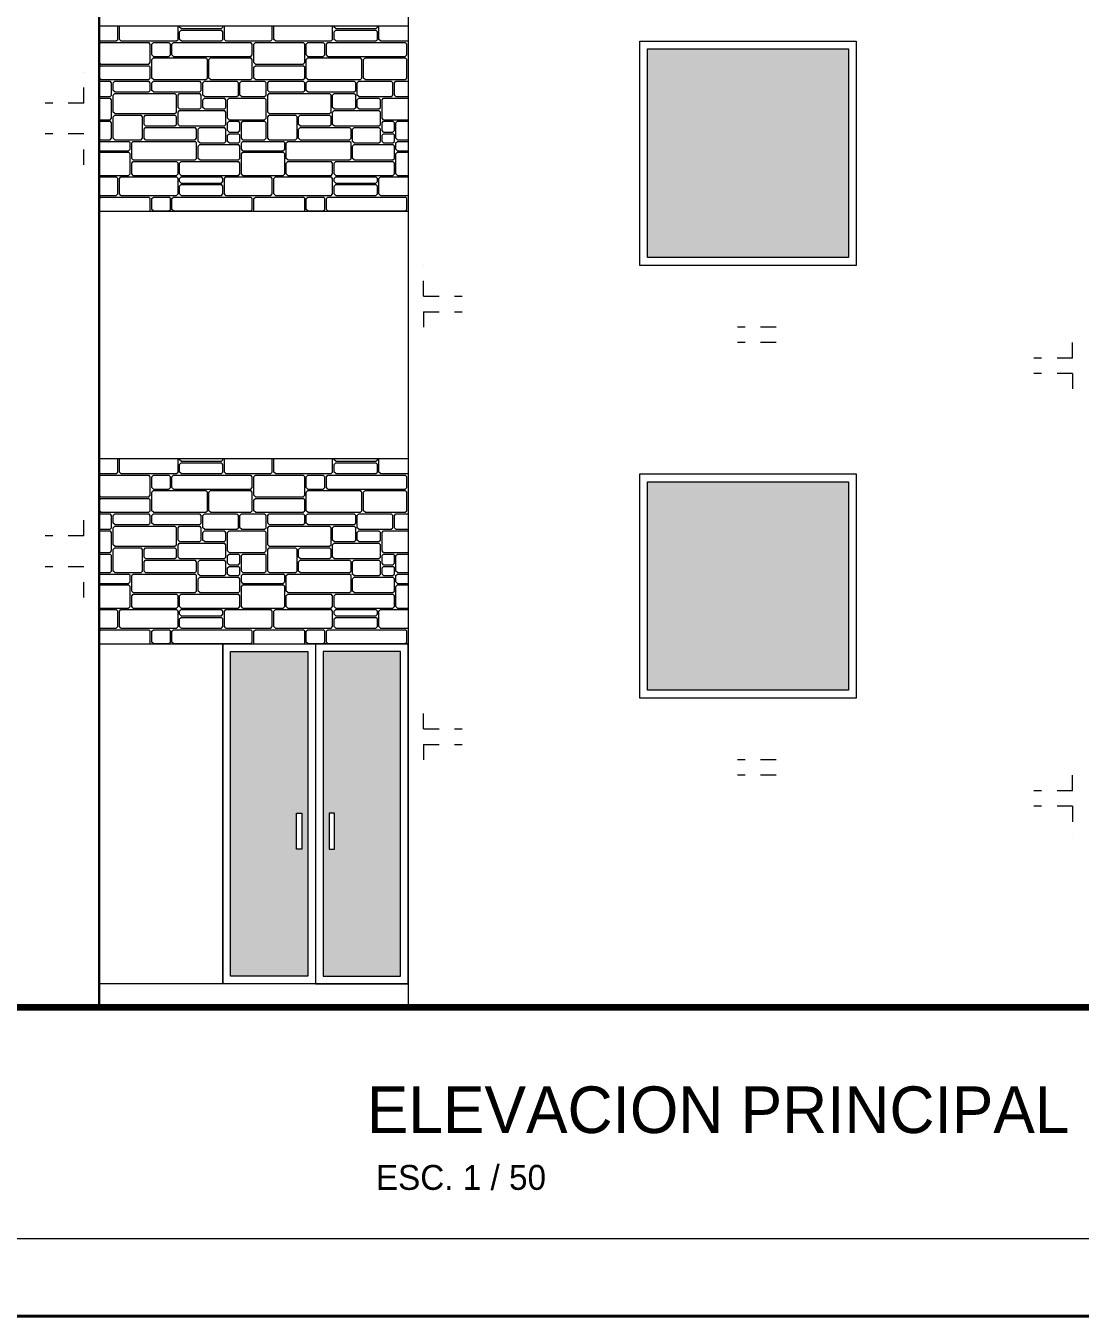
# Model space of a CAD drawing. Header units: inches. Extents: x 155.3 to 248.5, y 20.6 to 88.6.
# Drawn here: x 168.75 to 175.57, y 20.57 to 28.92 of the extents above; entities that cross this region are included whole.
import ezdxf

# ---------------------------------------------------------------- set-up
doc = ezdxf.new("R2010")
doc.units = ezdxf.units.IN
doc.header["$MEASUREMENT"] = 0
doc.linetypes.add('DASHED', pattern=[0.75, 0.5, -0.25])
for name, color, linetype in [('MURO', 7, 'Continuous'), ('TEXTOS PLANTA', 7, 'Continuous'), ('TEXTURAS', 251, 'Continuous')]:
    doc.layers.add(name, color=color, linetype=linetype)
doc.styles.add('TECNO', font='vinet.ttf', dxfattribs={"height": 0.8})

msp = doc.modelspace()

# ---------------------------------------------------------------- hatches: boundary and pattern name
at = {"layer": 'TEXTURAS', "lineweight": 0}
h = msp.add_hatch(dxfattribs=at)
h.set_pattern_fill('LIMESTN', color=252, scale=0.1, style=0, double=1, pattern_type=2)
h.set_pattern_definition([(0, (169.2344, 28.6695), (1, 1), [0.31, -0.69]), (0, (169.2344, 28.6595), (1, 1), [0.31, -0.69]), (0, (169.3244, 28.3495), (1, 1), [0.39, -0.61]), (0, (170.0644, 28.3095), (1, 1), [0.23, -0.77]), (0, (169.7444, 28.3695), (1, 1), [0.29, -0.71]), (0, (170.0644, 28.2195), (1, 1), [0.06, -0.94]), (0, (170.0644, 28.2295), (1, 1), [0.06, -0.94]), (0, (169.8744, 28.1495), (1, 1), [0.25, -0.75]), (0, (169.7544, 27.8895), (1, 1), [0.26, -0.74]), (0, (169.7544, 27.8995), (1, 1), [0.26, -0.74]), (0, (170.1544, 28.1095), (1, 1), [0.26, -0.74]), (0, (170.1544, 28.0995), (1, 1), [0.26, -0.74]), (0, (169.2344, 28.5695), (1, 1), [0.31, -0.03, 0.34, -0.03, 0.26, -0.03]), (0, (169.3244, 28.1795), (1, 1), [0.17, -0.03, 0.32, -0.31, 0.14, -0.03]), (0, (169.4444, 27.9495), (1, 1), [0.28, -0.03, 0.37, -0.03, 0.26, -0.03]), (0, (169.3644, 27.9395), (1, 1), [0.36, -0.03, 0.26, -0.03, 0.29, -0.03]), (0, (169.3644, 27.8195), (1, 1), [0.36, -0.03, 0.26, -0.03, 0.29, -0.03]), (0, (169.4444, 28.1695), (1, 1), [0.4, -0.31, 0.26, -0.03]), (0, (169.4444, 28.0395), (1, 1), [0.28, -0.03, 0.37, -0.32]), (0, (169.3244, 28.5595), (1, 1), [0.22, -0.03, 0.3, -0.45]), (0, (169.9044, 28.5595), (1, 1), [0.21, -0.03, 0.15, -0.61]), (0, (169.3244, 28.4895), (1, 1), [0.22, -0.03, 0.3, -0.45]), (0, (169.5744, 27.7195), (1, 1), [0.1, -0.03, 0.5, -0.37]), (0, (169.5744, 28.7095), (1, 1), [0.34, -0.03, 0.26, -0.37]), (0, (169.3244, 28.4795), (1, 1), [0.39, -0.03, 0.13, -0.45]), (0, (169.3244, 28.3395), (1, 1), [0.17, -0.03, 0.19, -0.61]), (0, (169.9044, 28.4595), (1, 1), [0.21, -0.03, 0.15, -0.61]), (0, (169.9044, 28.4495), (1, 1), [0.13, -0.03, 0.23, -0.61]), (0, (169.5244, 28.2695), (1, 1), [0.19, -0.03, 0.29, -0.49]), (0, (169.7444, 28.3795), (1, 1), [0.13, -0.03, 0.13, -0.71]), (0, (170.0644, 28.2995), (1, 1), [0.06, -0.03, 0.14, -0.77]), (0, (169.5244, 28.2595), (1, 1), [0.32, -0.03, 0.16, -0.49]), (0, (169.8744, 28.1595), (1, 1), [0.16, -0.03, 0.06, -0.75]), (0, (169.4444, 28.0495), (1, 1), [0.4, -0.03, 0.25, -0.32]), (0, (169.2344, 27.8095), (1, 1), [0.31, -0.03, 0.1, -0.03, 0.5, -0.03]), (90, (169.5644, 27.7295), (-1, 1), [0.07, -0.7, 0.05, -0.03, 0.12, -0.03]), (90, (169.3044, 28.1895), (-1, 1), [0.1, -0.03, 0.12, -0.03, 0.08, -0.64]), (90, (169.3144, 28.1895), (-1, 1), [0.14, -0.03, 0.11, -0.03, 0.05, -0.64]), (90, (170.0544, 28.1695), (-1, 1), [0.04, -0.03, 0.05, -0.03, 0.12, -0.73]), (90, (170.0444, 28.1695), (-1, 1), [0.08, -0.03, 0.08, -0.03, 0.05, -0.73]), (90, (169.7444, 27.8295), (-1, 1), [0.05, -0.03, 0.02, -0.03, 0.07, -0.8]), (90, (170.1444, 27.9595), (-1, 1), [0.13, -0.03, 0.04, -0.03, 0.1, -0.67]), (90, (169.6844, 27.7295), (-1, 1), [0.07, -0.93]), (90, (169.6944, 27.7295), (-1, 1), [0.07, -0.93]), (90, (169.2244, 28.5795), (-1, 1), [0.07, -0.03, 0.12, -0.78]), (90, (170.2144, 27.7295), (-1, 1), [0.07, -0.78, 0.12, -0.03]), (90, (169.8844, 28.3895), (-1, 1), [0.08, -0.03, 0.05, -0.84]), (90, (169.5144, 28.1895), (-1, 1), [0.06, -0.03, 0.05, -0.86]), (90, (169.7244, 28.2795), (-1, 1), [0.05, -0.03, 0.11, -0.81]), (90, (169.7344, 28.2795), (-1, 1), [0.08, -0.03, 0.08, -0.81]), (90, (169.8944, 28.3895), (-1, 1), [0.05, -0.03, 0.08, -0.84]), (90, (169.8644, 28.0595), (-1, 1), [0.08, -0.03, 0.08, -0.81]), (90, (169.8544, 28.0595), (-1, 1), [0.1, -0.03, 0.06, -0.81]), (90, (170.1344, 28.1695), (-1, 1), [0.04, -0.03, 0.05, -0.88]), (90, (169.4344, 27.9595), (-1, 1), [0.07, -0.03, 0.1, -0.8]), (90, (169.7344, 27.8295), (-1, 1), [0.1, -0.03, 0.07, -0.8]), (90, (170.1344, 27.9595), (-1, 1), [0.07, -0.03, 0.08, -0.82]), (90, (170.0244, 27.8295), (-1, 1), [0.05, -0.03, 0.02, -0.9]), (90, (169.4244, 27.9595), (-1, 1), [0.13, -0.03, 0.04, -0.8]), (90, (169.9244, 28.5795), (-1, 1), [0.12, -0.88]), (90, (169.9344, 28.5795), (-1, 1), [0.12, -0.88]), (90, (170.1344, 28.4695), (-1, 1), [0.08, -0.92]), (90, (169.5044, 28.1895), (-1, 1), [0.14, -0.86]), (90, (170.1244, 28.4695), (-1, 1), [0.08, -0.92]), (90, (169.3444, 27.8295), (-1, 1), [0.1, -0.9]), (90, (169.3544, 27.8295), (-1, 1), [0.1, -0.9]), (90, (170.0344, 27.8295), (-1, 1), [0.1, -0.9]), (90, (169.5544, 28.4995), (-1, 1), [0.05, -0.03, 0.07, -0.03, 0.12, -0.7]), (45, (169.5644, 27.7995), (0, 1), [0.01414, -1.40007]), (45, (169.6744, 27.7195), (0, 1), [0.01414, -1.40007]), (45, (169.6944, 27.7995), (0, 1), [0.01414, -1.40007]), (45, (170.2044, 27.7195), (0, 1), [0.01414, -1.40007]), (45, (169.2244, 27.7995), (0, 1), [0.01414, -1.40007]), (45, (169.5444, 28.6695), (0, 1), [0.01414, -1.40007]), (45, (169.5444, 28.5695), (0, 1), [0.01414, -1.40007]), (45, (169.5444, 28.4895), (0, 1), [0.01414, -1.40007]), (45, (169.2244, 28.6495), (0, 1), [0.01414, -1.40007]), (45, (169.9144, 28.5695), (0, 1), [0.01414, -1.40007]), (45, (170.2044, 28.5695), (0, 1), [0.01414, -1.40007]), (45, (169.5644, 28.6995), (0, 1), [0.01414, -1.40007]), (45, (169.9344, 28.6995), (0, 1), [0.01414, -1.40007]), (45, (169.3144, 28.5495), (0, 1), [0.01414, -1.40007]), (45, (169.3144, 28.4695), (0, 1), [0.01414, -1.40007]), (45, (169.7144, 28.3495), (0, 1), [0.01414, -1.40007]), (45, (169.7344, 28.4695), (0, 1), [0.01414, -1.40007]), (45, (169.8744, 28.3795), (0, 1), [0.01414, -1.40007]), (45, (169.5644, 28.5495), (0, 1), [0.01414, -1.40007]), (45, (169.8744, 28.4895), (0, 1), [0.01414, -1.40007]), (45, (169.8944, 28.5495), (0, 1), [0.01414, -1.40007]), (45, (170.1144, 28.4595), (0, 1), [0.01414, -1.40007]), (45, (169.3144, 28.3295), (0, 1), [0.01414, -1.40007]), (45, (169.4944, 28.1795), (0, 1), [0.01414, -1.40007]), (45, (170.1344, 28.5495), (0, 1), [0.01414, -1.40007]), (45, (169.2944, 28.4595), (0, 1), [0.01414, -1.40007]), (45, (170.0544, 28.4395), (0, 1), [0.01414, -1.40007]), (45, (169.8944, 28.4395), (0, 1), [0.01414, -1.40007]), (45, (170.0344, 28.3795), (0, 1), [0.01414, -1.40007]), (45, (169.7344, 28.3595), (0, 1), [0.01414, -1.40007]), (45, (170.0544, 28.2095), (0, 1), [0.01414, -1.40007]), (45, (170.0544, 28.2895), (0, 1), [0.01414, -1.40007]), (45, (170.1244, 28.2295), (0, 1), [0.01414, -1.40007]), (45, (170.1244, 28.1595), (0, 1), [0.01414, -1.40007]), (45, (170.0344, 28.2695), (0, 1), [0.01414, -1.40007]), (45, (169.8644, 28.2495), (0, 1), [0.01414, -1.40007]), (45, (169.5144, 28.2495), (0, 1), [0.01414, -1.40007]), (45, (169.8444, 28.1795), (0, 1), [0.01414, -1.40007]), (45, (169.2944, 28.3095), (0, 1), [0.01414, -1.40007]), (45, (169.2944, 28.1795), (0, 1), [0.01414, -1.40007]), (45, (169.5144, 28.3295), (0, 1), [0.01414, -1.40007]), (45, (169.7144, 28.2695), (0, 1), [0.01414, -1.40007]), (45, (170.0344, 28.1595), (0, 1), [0.01414, -1.40007]), (45, (169.8644, 28.1395), (0, 1), [0.01414, -1.40007]), (45, (170.1444, 28.2895), (0, 1), [0.01414, -1.40007]), (45, (169.4344, 28.1595), (0, 1), [0.01414, -1.40007]), (45, (169.8444, 28.0495), (0, 1), [0.01414, -1.40007]), (45, (170.1444, 28.1595), (0, 1), [0.01414, -1.40007]), (45, (170.1244, 28.0495), (0, 1), [0.01414, -1.40007]), (45, (169.7444, 27.9295), (0, 1), [0.01414, -1.40007]), (45, (170.0144, 27.8995), (0, 1), [0.01414, -1.40007]), (45, (169.7444, 27.8795), (0, 1), [0.01414, -1.40007]), (45, (170.0144, 27.8195), (0, 1), [0.01414, -1.40007]), (45, (169.4344, 28.0295), (0, 1), [0.01414, -1.40007]), (45, (169.7244, 27.9495), (0, 1), [0.01414, -1.40007]), (45, (169.7444, 28.0295), (0, 1), [0.01414, -1.40007]), (45, (170.1244, 27.9495), (0, 1), [0.01414, -1.40007]), (45, (169.4144, 27.9495), (0, 1), [0.01414, -1.40007]), (45, (169.4144, 28.1095), (0, 1), [0.01414, -1.40007]), (45, (169.3344, 27.8195), (0, 1), [0.01414, -1.40007]), (45, (169.7244, 27.8195), (0, 1), [0.01414, -1.40007]), (45, (169.3544, 27.9295), (0, 1), [0.01414, -1.40007]), (45, (170.0344, 27.9295), (0, 1), [0.01414, -1.40007]), (45, (170.1444, 28.0895), (0, 1), [0.01414, -1.40007]), (135, (169.5544, 27.7995), (-1, 0), [0.01414, -1.40007]), (135, (169.5744, 27.7195), (-1, 0), [0.01414, -1.40007]), (135, (169.6844, 27.7995), (-1, 0), [0.01414, -1.40007]), (135, (169.7044, 27.7195), (-1, 0), [0.01414, -1.40007]), (135, (170.2144, 27.7995), (-1, 0), [0.01414, -1.40007]), (135, (169.2344, 28.6695), (-1, 0), [0.01414, -1.40007]), (135, (169.5544, 28.6495), (-1, 0), [0.01414, -1.40007]), (135, (169.5544, 28.5495), (-1, 0), [0.01414, -1.40007]), (135, (169.5744, 28.5695), (-1, 0), [0.01414, -1.40007]), (135, (169.9244, 28.6995), (-1, 0), [0.01414, -1.40007]), (135, (170.2144, 28.6995), (-1, 0), [0.01414, -1.40007]), (135, (169.9444, 28.5695), (-1, 0), [0.01414, -1.40007]), (135, (169.2344, 28.5695), (-1, 0), [0.01414, -1.40007]), (135, (169.3244, 28.4895), (-1, 0), [0.01414, -1.40007]), (135, (169.3244, 28.3495), (-1, 0), [0.01414, -1.40007]), (135, (169.3244, 28.1795), (-1, 0), [0.01414, -1.40007]), (135, (169.7244, 28.4695), (-1, 0), [0.01414, -1.40007]), (135, (169.7444, 28.3795), (-1, 0), [0.01414, -1.40007]), (135, (169.8844, 28.4695), (-1, 0), [0.01414, -1.40007]), (135, (169.5744, 28.4895), (-1, 0), [0.01414, -1.40007]), (135, (169.8844, 28.5495), (-1, 0), [0.01414, -1.40007]), (135, (169.9044, 28.4595), (-1, 0), [0.01414, -1.40007]), (135, (170.1244, 28.5495), (-1, 0), [0.01414, -1.40007]), (135, (169.3044, 28.5495), (-1, 0), [0.01414, -1.40007]), (135, (169.5044, 28.3295), (-1, 0), [0.01414, -1.40007]), (135, (170.1444, 28.4595), (-1, 0), [0.01414, -1.40007]), (135, (169.9044, 28.3795), (-1, 0), [0.01414, -1.40007]), (135, (170.0444, 28.4395), (-1, 0), [0.01414, -1.40007]), (135, (170.1344, 28.2895), (-1, 0), [0.01414, -1.40007]), (135, (170.0644, 28.2295), (-1, 0), [0.01414, -1.40007]), (135, (170.1344, 28.2095), (-1, 0), [0.01414, -1.40007]), (135, (170.0644, 28.1595), (-1, 0), [0.01414, -1.40007]), (135, (169.3044, 28.4395), (-1, 0), [0.01414, -1.40007]), (135, (169.3044, 28.2895), (-1, 0), [0.01414, -1.40007]), (135, (169.7244, 28.3295), (-1, 0), [0.01414, -1.40007]), (135, (169.5244, 28.2695), (-1, 0), [0.01414, -1.40007]), (135, (169.7444, 28.2695), (-1, 0), [0.01414, -1.40007]), (135, (170.0444, 28.3595), (-1, 0), [0.01414, -1.40007]), (135, (170.0644, 28.3095), (-1, 0), [0.01414, -1.40007]), (135, (170.0444, 28.2495), (-1, 0), [0.01414, -1.40007]), (135, (169.8744, 28.1595), (-1, 0), [0.01414, -1.40007]), (135, (169.8544, 28.2495), (-1, 0), [0.01414, -1.40007]), (135, (169.5244, 28.1795), (-1, 0), [0.01414, -1.40007]), (135, (170.1544, 28.1795), (-1, 0), [0.01414, -1.40007]), (135, (169.8744, 28.0495), (-1, 0), [0.01414, -1.40007]), (135, (169.8544, 28.1595), (-1, 0), [0.01414, -1.40007]), (135, (169.4444, 28.0495), (-1, 0), [0.01414, -1.40007]), (135, (170.1344, 28.1395), (-1, 0), [0.01414, -1.40007]), (135, (170.0244, 27.9295), (-1, 0), [0.01414, -1.40007]), (135, (169.7544, 27.8995), (-1, 0), [0.01414, -1.40007]), (135, (170.0244, 27.8795), (-1, 0), [0.01414, -1.40007]), (135, (169.7544, 27.8195), (-1, 0), [0.01414, -1.40007]), (135, (169.4444, 27.9495), (-1, 0), [0.01414, -1.40007]), (135, (169.7344, 28.0295), (-1, 0), [0.01414, -1.40007]), (135, (169.7544, 27.9495), (-1, 0), [0.01414, -1.40007]), (135, (170.1344, 28.0295), (-1, 0), [0.01414, -1.40007]), (135, (169.4244, 28.1595), (-1, 0), [0.01414, -1.40007]), (135, (169.4244, 28.0895), (-1, 0), [0.01414, -1.40007]), (135, (169.3444, 27.9295), (-1, 0), [0.01414, -1.40007]), (135, (169.7344, 27.9295), (-1, 0), [0.01414, -1.40007]), (135, (169.3644, 27.8195), (-1, 0), [0.01414, -1.40007]), (135, (170.0444, 27.8195), (-1, 0), [0.01414, -1.40007]), (135, (170.1544, 28.1095), (-1, 0), [0.01414, -1.40007]), (135, (170.1544, 27.9495), (-1, 0), [0.01414, -1.40007])])
h.paths.add_polyline_path([(171.2244, 28.4182), (171.2244, 28.9182), (169.2244, 28.9182), (169.2244, 28.4182)])
h.paths.add_polyline_path([(171.2244, 28.2182), (171.2244, 28.4182), (169.2244, 28.4182), (169.2244, 28.2182)])
h.paths.add_polyline_path([(169.2244, 28.2182), (169.2244, 27.7195), (171.2244, 27.7195), (171.2244, 28.2182)])
h = msp.add_hatch(color=252, dxfattribs=at)
h.set_gradient(color1=(91, 91, 91), one_color=1, tint=1, name='CYLINDER')
h.paths.add_polyline_path([(174.0744, 28.7682), (172.7744, 28.7682), (172.7744, 27.4182), (174.0744, 27.4182)])
h = msp.add_hatch(dxfattribs=at)
h.set_pattern_fill('LIMESTN', color=252, scale=0.1, style=0, double=1, pattern_type=2)
h.set_pattern_definition([(0, (169.2344, 25.8695), (1, 1), [0.31, -0.69]), (0, (169.2344, 25.8595), (1, 1), [0.31, -0.69]), (0, (169.3244, 25.5495), (1, 1), [0.39, -0.61]), (0, (170.0644, 25.5095), (1, 1), [0.23, -0.77]), (0, (169.7444, 25.5695), (1, 1), [0.29, -0.71]), (0, (170.0644, 25.4195), (1, 1), [0.06, -0.94]), (0, (170.0644, 25.4295), (1, 1), [0.06, -0.94]), (0, (169.8744, 25.3495), (1, 1), [0.25, -0.75]), (0, (169.7544, 25.0895), (1, 1), [0.26, -0.74]), (0, (169.7544, 25.0995), (1, 1), [0.26, -0.74]), (0, (170.1544, 25.3095), (1, 1), [0.26, -0.74]), (0, (170.1544, 25.2995), (1, 1), [0.26, -0.74]), (0, (169.2344, 25.7695), (1, 1), [0.31, -0.03, 0.34, -0.03, 0.26, -0.03]), (0, (169.3244, 25.3795), (1, 1), [0.17, -0.03, 0.32, -0.31, 0.14, -0.03]), (0, (169.4444, 25.1495), (1, 1), [0.28, -0.03, 0.37, -0.03, 0.26, -0.03]), (0, (169.3644, 25.1395), (1, 1), [0.36, -0.03, 0.26, -0.03, 0.29, -0.03]), (0, (169.3644, 25.0195), (1, 1), [0.36, -0.03, 0.26, -0.03, 0.29, -0.03]), (0, (169.4444, 25.3695), (1, 1), [0.4, -0.31, 0.26, -0.03]), (0, (169.4444, 25.2395), (1, 1), [0.28, -0.03, 0.37, -0.32]), (0, (169.3244, 25.7595), (1, 1), [0.22, -0.03, 0.3, -0.45]), (0, (169.9044, 25.7595), (1, 1), [0.21, -0.03, 0.15, -0.61]), (0, (169.3244, 25.6895), (1, 1), [0.22, -0.03, 0.3, -0.45]), (0, (169.5744, 24.9195), (1, 1), [0.1, -0.03, 0.5, -0.37]), (0, (169.5744, 25.9095), (1, 1), [0.34, -0.03, 0.26, -0.37]), (0, (169.3244, 25.6795), (1, 1), [0.39, -0.03, 0.13, -0.45]), (0, (169.3244, 25.5395), (1, 1), [0.17, -0.03, 0.19, -0.61]), (0, (169.9044, 25.6595), (1, 1), [0.21, -0.03, 0.15, -0.61]), (0, (169.9044, 25.6495), (1, 1), [0.13, -0.03, 0.23, -0.61]), (0, (169.5244, 25.4695), (1, 1), [0.19, -0.03, 0.29, -0.49]), (0, (169.7444, 25.5795), (1, 1), [0.13, -0.03, 0.13, -0.71]), (0, (170.0644, 25.4995), (1, 1), [0.06, -0.03, 0.14, -0.77]), (0, (169.5244, 25.4595), (1, 1), [0.32, -0.03, 0.16, -0.49]), (0, (169.8744, 25.3595), (1, 1), [0.16, -0.03, 0.06, -0.75]), (0, (169.4444, 25.2495), (1, 1), [0.4, -0.03, 0.25, -0.32]), (0, (169.2344, 25.0095), (1, 1), [0.31, -0.03, 0.1, -0.03, 0.5, -0.03]), (90, (169.5644, 24.9295), (-1, 1), [0.07, -0.7, 0.05, -0.03, 0.12, -0.03]), (90, (169.3044, 25.3895), (-1, 1), [0.1, -0.03, 0.12, -0.03, 0.08, -0.64]), (90, (169.3144, 25.3895), (-1, 1), [0.14, -0.03, 0.11, -0.03, 0.05, -0.64]), (90, (170.0544, 25.3695), (-1, 1), [0.04, -0.03, 0.05, -0.03, 0.12, -0.73]), (90, (170.0444, 25.3695), (-1, 1), [0.08, -0.03, 0.08, -0.03, 0.05, -0.73]), (90, (169.7444, 25.0295), (-1, 1), [0.05, -0.03, 0.02, -0.03, 0.07, -0.8]), (90, (170.1444, 25.1595), (-1, 1), [0.13, -0.03, 0.04, -0.03, 0.1, -0.67]), (90, (169.6844, 24.9295), (-1, 1), [0.07, -0.93]), (90, (169.6944, 24.9295), (-1, 1), [0.07, -0.93]), (90, (169.2244, 25.7795), (-1, 1), [0.07, -0.03, 0.12, -0.78]), (90, (170.2144, 24.9295), (-1, 1), [0.07, -0.78, 0.12, -0.03]), (90, (169.8844, 25.5895), (-1, 1), [0.08, -0.03, 0.05, -0.84]), (90, (169.5144, 25.3895), (-1, 1), [0.06, -0.03, 0.05, -0.86]), (90, (169.7244, 25.4795), (-1, 1), [0.05, -0.03, 0.11, -0.81]), (90, (169.7344, 25.4795), (-1, 1), [0.08, -0.03, 0.08, -0.81]), (90, (169.8944, 25.5895), (-1, 1), [0.05, -0.03, 0.08, -0.84]), (90, (169.8644, 25.2595), (-1, 1), [0.08, -0.03, 0.08, -0.81]), (90, (169.8544, 25.2595), (-1, 1), [0.1, -0.03, 0.06, -0.81]), (90, (170.1344, 25.3695), (-1, 1), [0.04, -0.03, 0.05, -0.88]), (90, (169.4344, 25.1595), (-1, 1), [0.07, -0.03, 0.1, -0.8]), (90, (169.7344, 25.0295), (-1, 1), [0.1, -0.03, 0.07, -0.8]), (90, (170.1344, 25.1595), (-1, 1), [0.07, -0.03, 0.08, -0.82]), (90, (170.0244, 25.0295), (-1, 1), [0.05, -0.03, 0.02, -0.9]), (90, (169.4244, 25.1595), (-1, 1), [0.13, -0.03, 0.04, -0.8]), (90, (169.9244, 25.7795), (-1, 1), [0.12, -0.88]), (90, (169.9344, 25.7795), (-1, 1), [0.12, -0.88]), (90, (170.1344, 25.6695), (-1, 1), [0.08, -0.92]), (90, (169.5044, 25.3895), (-1, 1), [0.14, -0.86]), (90, (170.1244, 25.6695), (-1, 1), [0.08, -0.92]), (90, (169.3444, 25.0295), (-1, 1), [0.1, -0.9]), (90, (169.3544, 25.0295), (-1, 1), [0.1, -0.9]), (90, (170.0344, 25.0295), (-1, 1), [0.1, -0.9]), (90, (169.5544, 25.6995), (-1, 1), [0.05, -0.03, 0.07, -0.03, 0.12, -0.7]), (45, (169.5644, 24.9995), (0, 1), [0.01414, -1.40007]), (45, (169.6744, 24.9195), (0, 1), [0.01414, -1.40007]), (45, (169.6944, 24.9995), (0, 1), [0.01414, -1.40007]), (45, (170.2044, 24.9195), (0, 1), [0.01414, -1.40007]), (45, (169.2244, 24.9995), (0, 1), [0.01414, -1.40007]), (45, (169.5444, 25.8695), (0, 1), [0.01414, -1.40007]), (45, (169.5444, 25.7695), (0, 1), [0.01414, -1.40007]), (45, (169.5444, 25.6895), (0, 1), [0.01414, -1.40007]), (45, (169.2244, 25.8495), (0, 1), [0.01414, -1.40007]), (45, (169.9144, 25.7695), (0, 1), [0.01414, -1.40007]), (45, (170.2044, 25.7695), (0, 1), [0.01414, -1.40007]), (45, (169.5644, 25.8995), (0, 1), [0.01414, -1.40007]), (45, (169.9344, 25.8995), (0, 1), [0.01414, -1.40007]), (45, (169.3144, 25.7495), (0, 1), [0.01414, -1.40007]), (45, (169.3144, 25.6695), (0, 1), [0.01414, -1.40007]), (45, (169.7144, 25.5495), (0, 1), [0.01414, -1.40007]), (45, (169.7344, 25.6695), (0, 1), [0.01414, -1.40007]), (45, (169.8744, 25.5795), (0, 1), [0.01414, -1.40007]), (45, (169.5644, 25.7495), (0, 1), [0.01414, -1.40007]), (45, (169.8744, 25.6895), (0, 1), [0.01414, -1.40007]), (45, (169.8944, 25.7495), (0, 1), [0.01414, -1.40007]), (45, (170.1144, 25.6595), (0, 1), [0.01414, -1.40007]), (45, (169.3144, 25.5295), (0, 1), [0.01414, -1.40007]), (45, (169.4944, 25.3795), (0, 1), [0.01414, -1.40007]), (45, (170.1344, 25.7495), (0, 1), [0.01414, -1.40007]), (45, (169.2944, 25.6595), (0, 1), [0.01414, -1.40007]), (45, (170.0544, 25.6395), (0, 1), [0.01414, -1.40007]), (45, (169.8944, 25.6395), (0, 1), [0.01414, -1.40007]), (45, (170.0344, 25.5795), (0, 1), [0.01414, -1.40007]), (45, (169.7344, 25.5595), (0, 1), [0.01414, -1.40007]), (45, (170.0544, 25.4095), (0, 1), [0.01414, -1.40007]), (45, (170.0544, 25.4895), (0, 1), [0.01414, -1.40007]), (45, (170.1244, 25.4295), (0, 1), [0.01414, -1.40007]), (45, (170.1244, 25.3595), (0, 1), [0.01414, -1.40007]), (45, (170.0344, 25.4695), (0, 1), [0.01414, -1.40007]), (45, (169.8644, 25.4495), (0, 1), [0.01414, -1.40007]), (45, (169.5144, 25.4495), (0, 1), [0.01414, -1.40007]), (45, (169.8444, 25.3795), (0, 1), [0.01414, -1.40007]), (45, (169.2944, 25.5095), (0, 1), [0.01414, -1.40007]), (45, (169.2944, 25.3795), (0, 1), [0.01414, -1.40007]), (45, (169.5144, 25.5295), (0, 1), [0.01414, -1.40007]), (45, (169.7144, 25.4695), (0, 1), [0.01414, -1.40007]), (45, (170.0344, 25.3595), (0, 1), [0.01414, -1.40007]), (45, (169.8644, 25.3395), (0, 1), [0.01414, -1.40007]), (45, (170.1444, 25.4895), (0, 1), [0.01414, -1.40007]), (45, (169.4344, 25.3595), (0, 1), [0.01414, -1.40007]), (45, (169.8444, 25.2495), (0, 1), [0.01414, -1.40007]), (45, (170.1444, 25.3595), (0, 1), [0.01414, -1.40007]), (45, (170.1244, 25.2495), (0, 1), [0.01414, -1.40007]), (45, (169.7444, 25.1295), (0, 1), [0.01414, -1.40007]), (45, (170.0144, 25.0995), (0, 1), [0.01414, -1.40007]), (45, (169.7444, 25.0795), (0, 1), [0.01414, -1.40007]), (45, (170.0144, 25.0195), (0, 1), [0.01414, -1.40007]), (45, (169.4344, 25.2295), (0, 1), [0.01414, -1.40007]), (45, (169.7244, 25.1495), (0, 1), [0.01414, -1.40007]), (45, (169.7444, 25.2295), (0, 1), [0.01414, -1.40007]), (45, (170.1244, 25.1495), (0, 1), [0.01414, -1.40007]), (45, (169.4144, 25.1495), (0, 1), [0.01414, -1.40007]), (45, (169.4144, 25.3095), (0, 1), [0.01414, -1.40007]), (45, (169.3344, 25.0195), (0, 1), [0.01414, -1.40007]), (45, (169.7244, 25.0195), (0, 1), [0.01414, -1.40007]), (45, (169.3544, 25.1295), (0, 1), [0.01414, -1.40007]), (45, (170.0344, 25.1295), (0, 1), [0.01414, -1.40007]), (45, (170.1444, 25.2895), (0, 1), [0.01414, -1.40007]), (135, (169.5544, 24.9995), (-1, 0), [0.01414, -1.40007]), (135, (169.5744, 24.9195), (-1, 0), [0.01414, -1.40007]), (135, (169.6844, 24.9995), (-1, 0), [0.01414, -1.40007]), (135, (169.7044, 24.9195), (-1, 0), [0.01414, -1.40007]), (135, (170.2144, 24.9995), (-1, 0), [0.01414, -1.40007]), (135, (169.2344, 25.8695), (-1, 0), [0.01414, -1.40007]), (135, (169.5544, 25.8495), (-1, 0), [0.01414, -1.40007]), (135, (169.5544, 25.7495), (-1, 0), [0.01414, -1.40007]), (135, (169.5744, 25.7695), (-1, 0), [0.01414, -1.40007]), (135, (169.9244, 25.8995), (-1, 0), [0.01414, -1.40007]), (135, (170.2144, 25.8995), (-1, 0), [0.01414, -1.40007]), (135, (169.9444, 25.7695), (-1, 0), [0.01414, -1.40007]), (135, (169.2344, 25.7695), (-1, 0), [0.01414, -1.40007]), (135, (169.3244, 25.6895), (-1, 0), [0.01414, -1.40007]), (135, (169.3244, 25.5495), (-1, 0), [0.01414, -1.40007]), (135, (169.3244, 25.3795), (-1, 0), [0.01414, -1.40007]), (135, (169.7244, 25.6695), (-1, 0), [0.01414, -1.40007]), (135, (169.7444, 25.5795), (-1, 0), [0.01414, -1.40007]), (135, (169.8844, 25.6695), (-1, 0), [0.01414, -1.40007]), (135, (169.5744, 25.6895), (-1, 0), [0.01414, -1.40007]), (135, (169.8844, 25.7495), (-1, 0), [0.01414, -1.40007]), (135, (169.9044, 25.6595), (-1, 0), [0.01414, -1.40007]), (135, (170.1244, 25.7495), (-1, 0), [0.01414, -1.40007]), (135, (169.3044, 25.7495), (-1, 0), [0.01414, -1.40007]), (135, (169.5044, 25.5295), (-1, 0), [0.01414, -1.40007]), (135, (170.1444, 25.6595), (-1, 0), [0.01414, -1.40007]), (135, (169.9044, 25.5795), (-1, 0), [0.01414, -1.40007]), (135, (170.0444, 25.6395), (-1, 0), [0.01414, -1.40007]), (135, (170.1344, 25.4895), (-1, 0), [0.01414, -1.40007]), (135, (170.0644, 25.4295), (-1, 0), [0.01414, -1.40007]), (135, (170.1344, 25.4095), (-1, 0), [0.01414, -1.40007]), (135, (170.0644, 25.3595), (-1, 0), [0.01414, -1.40007]), (135, (169.3044, 25.6395), (-1, 0), [0.01414, -1.40007]), (135, (169.3044, 25.4895), (-1, 0), [0.01414, -1.40007]), (135, (169.7244, 25.5295), (-1, 0), [0.01414, -1.40007]), (135, (169.5244, 25.4695), (-1, 0), [0.01414, -1.40007]), (135, (169.7444, 25.4695), (-1, 0), [0.01414, -1.40007]), (135, (170.0444, 25.5595), (-1, 0), [0.01414, -1.40007]), (135, (170.0644, 25.5095), (-1, 0), [0.01414, -1.40007]), (135, (170.0444, 25.4495), (-1, 0), [0.01414, -1.40007]), (135, (169.8744, 25.3595), (-1, 0), [0.01414, -1.40007]), (135, (169.8544, 25.4495), (-1, 0), [0.01414, -1.40007]), (135, (169.5244, 25.3795), (-1, 0), [0.01414, -1.40007]), (135, (170.1544, 25.3795), (-1, 0), [0.01414, -1.40007]), (135, (169.8744, 25.2495), (-1, 0), [0.01414, -1.40007]), (135, (169.8544, 25.3595), (-1, 0), [0.01414, -1.40007]), (135, (169.4444, 25.2495), (-1, 0), [0.01414, -1.40007]), (135, (170.1344, 25.3395), (-1, 0), [0.01414, -1.40007]), (135, (170.0244, 25.1295), (-1, 0), [0.01414, -1.40007]), (135, (169.7544, 25.0995), (-1, 0), [0.01414, -1.40007]), (135, (170.0244, 25.0795), (-1, 0), [0.01414, -1.40007]), (135, (169.7544, 25.0195), (-1, 0), [0.01414, -1.40007]), (135, (169.4444, 25.1495), (-1, 0), [0.01414, -1.40007]), (135, (169.7344, 25.2295), (-1, 0), [0.01414, -1.40007]), (135, (169.7544, 25.1495), (-1, 0), [0.01414, -1.40007]), (135, (170.1344, 25.2295), (-1, 0), [0.01414, -1.40007]), (135, (169.4244, 25.3595), (-1, 0), [0.01414, -1.40007]), (135, (169.4244, 25.2895), (-1, 0), [0.01414, -1.40007]), (135, (169.3444, 25.1295), (-1, 0), [0.01414, -1.40007]), (135, (169.7344, 25.1295), (-1, 0), [0.01414, -1.40007]), (135, (169.3644, 25.0195), (-1, 0), [0.01414, -1.40007]), (135, (170.0444, 25.0195), (-1, 0), [0.01414, -1.40007]), (135, (170.1544, 25.3095), (-1, 0), [0.01414, -1.40007]), (135, (170.1544, 25.1495), (-1, 0), [0.01414, -1.40007])])
h.paths.add_polyline_path([(171.2244, 25.6182), (171.2244, 26.1182), (169.2244, 26.1182), (169.2244, 25.6182)])
h.paths.add_polyline_path([(171.2244, 25.4182), (171.2244, 25.6182), (169.2244, 25.6182), (169.2244, 25.4182)])
h.paths.add_polyline_path([(169.2244, 25.4182), (169.2244, 24.9195), (171.2244, 24.9195), (171.2244, 25.4182)])
h = msp.add_hatch(color=252, dxfattribs=at)
h.set_gradient(color1=(91, 91, 91), one_color=1, tint=1, name='CYLINDER')
h.paths.add_polyline_path([(174.0744, 25.9682), (172.7744, 25.9682), (172.7744, 24.6182), (174.0744, 24.6182)])
h = msp.add_hatch(dxfattribs=at)
h.set_pattern_fill('AR-SAND', color=252, scale=0.025, style=0, double=1)
h.set_pattern_definition([(37.5, (260.27919, 32.403146), (-0.001574834, 0.048170594), [0, -0.038, 0, -0.0425, 0, -0.040625]), (7.5, (260.27919, 32.403146), (0.044244418, 0.07055365), [0, -0.0205, 0, -0.03425, 0, -0.013125]), (327.5, (260.24844, 32.403146), (0.077853547, 0.000141476), [0, -0.0125, 0, -0.045, 0, -0.05875]), (317.5, (260.24844, 32.403146), (0.075153165, 0.02194189), [0, -0.00625, 0, -0.0295, 0, -0.03375])])
h.paths.add_polyline_path([(171.1744, 24.8695), (170.6744, 24.8695), (170.6744, 22.7682), (171.1744, 22.7682)])
h.paths.add_polyline_path([(170.7467, 23.823), (170.7467, 23.5904), (170.7135, 23.5904), (170.7135, 23.823)], flags=16)
h.paths.add_polyline_path([(170.5744, 24.8695), (170.0744, 24.8695), (170.0744, 22.7682), (170.5744, 22.7682)])
h.paths.add_polyline_path([(170.502, 23.823), (170.5353, 23.823), (170.5353, 23.5904), (170.502, 23.5904)], flags=16)

# ---------------------------------------------------------------- linework, layer by layer
at = {"lineweight": 0}
msp.add_lwpolyline([(155.8244, 54.0682), (191.0774, 54.0682), (191.0774, 21.0682), (155.8244, 21.0682)], close=True, dxfattribs=at)
at = {"layer": 'MURO', "color": 7, "lineweight": 40}
msp.add_lwpolyline([(196.7759, 54.5682), (155.3244, 54.5682), (155.3244, 20.5682), (196.7759, 20.5682)], close=True, dxfattribs=at)
at = {"layer": 'TEXTURAS', "color": 252, "lineweight": 18}
msp.add_line((171.2244, 35.4682), (171.2244, 22.7182), dxfattribs=at)
at = {"layer": 'TEXTURAS', "color": 252, "lineweight": 30}
msp.add_line((169.2244, 34.9182), (169.2244, 22.5682), dxfattribs=at)
at = {"layer": 'TEXTURAS', "color": 252, "lineweight": 0}
for p, q in [((169.2244, 28.9182), (171.2244, 28.9182)), ((169.2244, 27.7195), (171.2244, 27.7195)), ((169.2244, 26.1182), (171.2244, 26.1182)), ((169.2244, 24.9195), (171.2244, 24.9195)), ((170.0244, 24.9195), (170.0244, 22.7182)), ((170.6244, 24.9195), (170.6244, 22.7182)), ((171.2244, 22.7182), (169.2244, 22.7182)), ((171.2244, 22.7182), (171.2244, 22.5682))]:
    msp.add_line(p, q, dxfattribs=at)
at = {"layer": 'TEXTURAS', "color": 252, "linetype": 'DASHED', "lineweight": 0, "ltscale": 0.15}
for p, q in [((169.1244, 28.4182), (169.1244, 28.6182)), ((169.1244, 28.4182), (168.8744, 28.4182)), ((169.1244, 28.2182), (168.8744, 28.2182)), ((169.1244, 28.0182), (169.1244, 28.2182)), ((171.3244, 27.1682), (171.3244, 27.3682)), ((171.3244, 27.1682), (171.5744, 27.1682)), ((171.3244, 27.0682), (171.3244, 26.8682)), ((171.3244, 27.0682), (171.5744, 27.0682)), ((173.6055, 26.9682), (173.3555, 26.9682)), ((175.5244, 26.7682), (175.5244, 26.9682)), ((173.6055, 26.8682), (173.3555, 26.8682)), ((175.5244, 26.7682), (175.2744, 26.7682)), ((175.5244, 26.6682), (175.2744, 26.6682)), ((175.5244, 26.6682), (175.5244, 26.4682)), ((169.1244, 25.6182), (169.1244, 25.8182)), ((169.1244, 25.6182), (168.8744, 25.6182)), ((169.1244, 25.4182), (168.8744, 25.4182)), ((169.1244, 25.2182), (169.1244, 25.4182)), ((171.3244, 24.3682), (171.3244, 24.5682)), ((171.3244, 24.3682), (171.5744, 24.3682)), ((171.3244, 24.2682), (171.3244, 24.0682)), ((171.3244, 24.2682), (171.5744, 24.2682)), ((173.6055, 24.1682), (173.3555, 24.1682)), ((175.5244, 23.9682), (175.5244, 24.1682)), ((173.6055, 24.0682), (173.3555, 24.0682)), ((175.5244, 23.9682), (175.2744, 23.9682)), ((175.5244, 23.8682), (175.2744, 23.8682)), ((175.5244, 23.8682), (175.5244, 23.6682))]:
    msp.add_line(p, q, dxfattribs=at)
at = {"layer": 'TEXTURAS', "color": 252, "lineweight": 100}
msp.add_line((156.8244, 22.5682), (190.0774, 22.5682), dxfattribs=at)
at = {"layer": 'TEXTURAS', "color": 252, "lineweight": 0}
for points in [[(172.7244, 28.8182), (174.1244, 28.8182), (174.1244, 27.3682), (172.7244, 27.3682)], [(172.7744, 28.7682), (174.0744, 28.7682), (174.0744, 27.4182), (172.7744, 27.4182)], [(172.7244, 26.0182), (174.1244, 26.0182), (174.1244, 24.5682), (172.7244, 24.5682)], [(172.7744, 25.9682), (174.0744, 25.9682), (174.0744, 24.6182), (172.7744, 24.6182)], [(170.0244, 24.9195), (171.2244, 24.9195), (171.2244, 22.7182), (170.0244, 22.7182)], [(170.6244, 22.7182), (170.0244, 22.7182), (170.0244, 24.9195), (170.6244, 24.9195)], [(170.6244, 22.7182), (171.2244, 22.7182), (171.2244, 24.9195), (170.6244, 24.9195)], [(170.5744, 22.7682), (170.0744, 22.7682), (170.0744, 24.8695), (170.5744, 24.8695)], [(170.6744, 22.7682), (171.1744, 22.7682), (171.1744, 24.8695), (170.6744, 24.8695)], [(170.502, 23.823), (170.5353, 23.823), (170.5353, 23.5904), (170.502, 23.5904)], [(170.7467, 23.823), (170.7135, 23.823), (170.7135, 23.5904), (170.7467, 23.5904)]]:
    msp.add_lwpolyline(points, close=True, dxfattribs=at)

# ---------------------------------------------------------------- texts
at = {"layer": 'TEXTOS PLANTA', "color": 40, "lineweight": 0, "ltscale": 0.7, "style": 'TECNO'}
for s, height, p in [('ELEVACION PRINCIPAL', 0.301551, (170.9562, 21.7534)), ('ESC. 1 / 50', 0.161092, (171.0153, 21.3857))]:
    msp.add_text(s, height=height, dxfattribs=at).set_placement(p)

doc.saveas('drawing.dxf')
